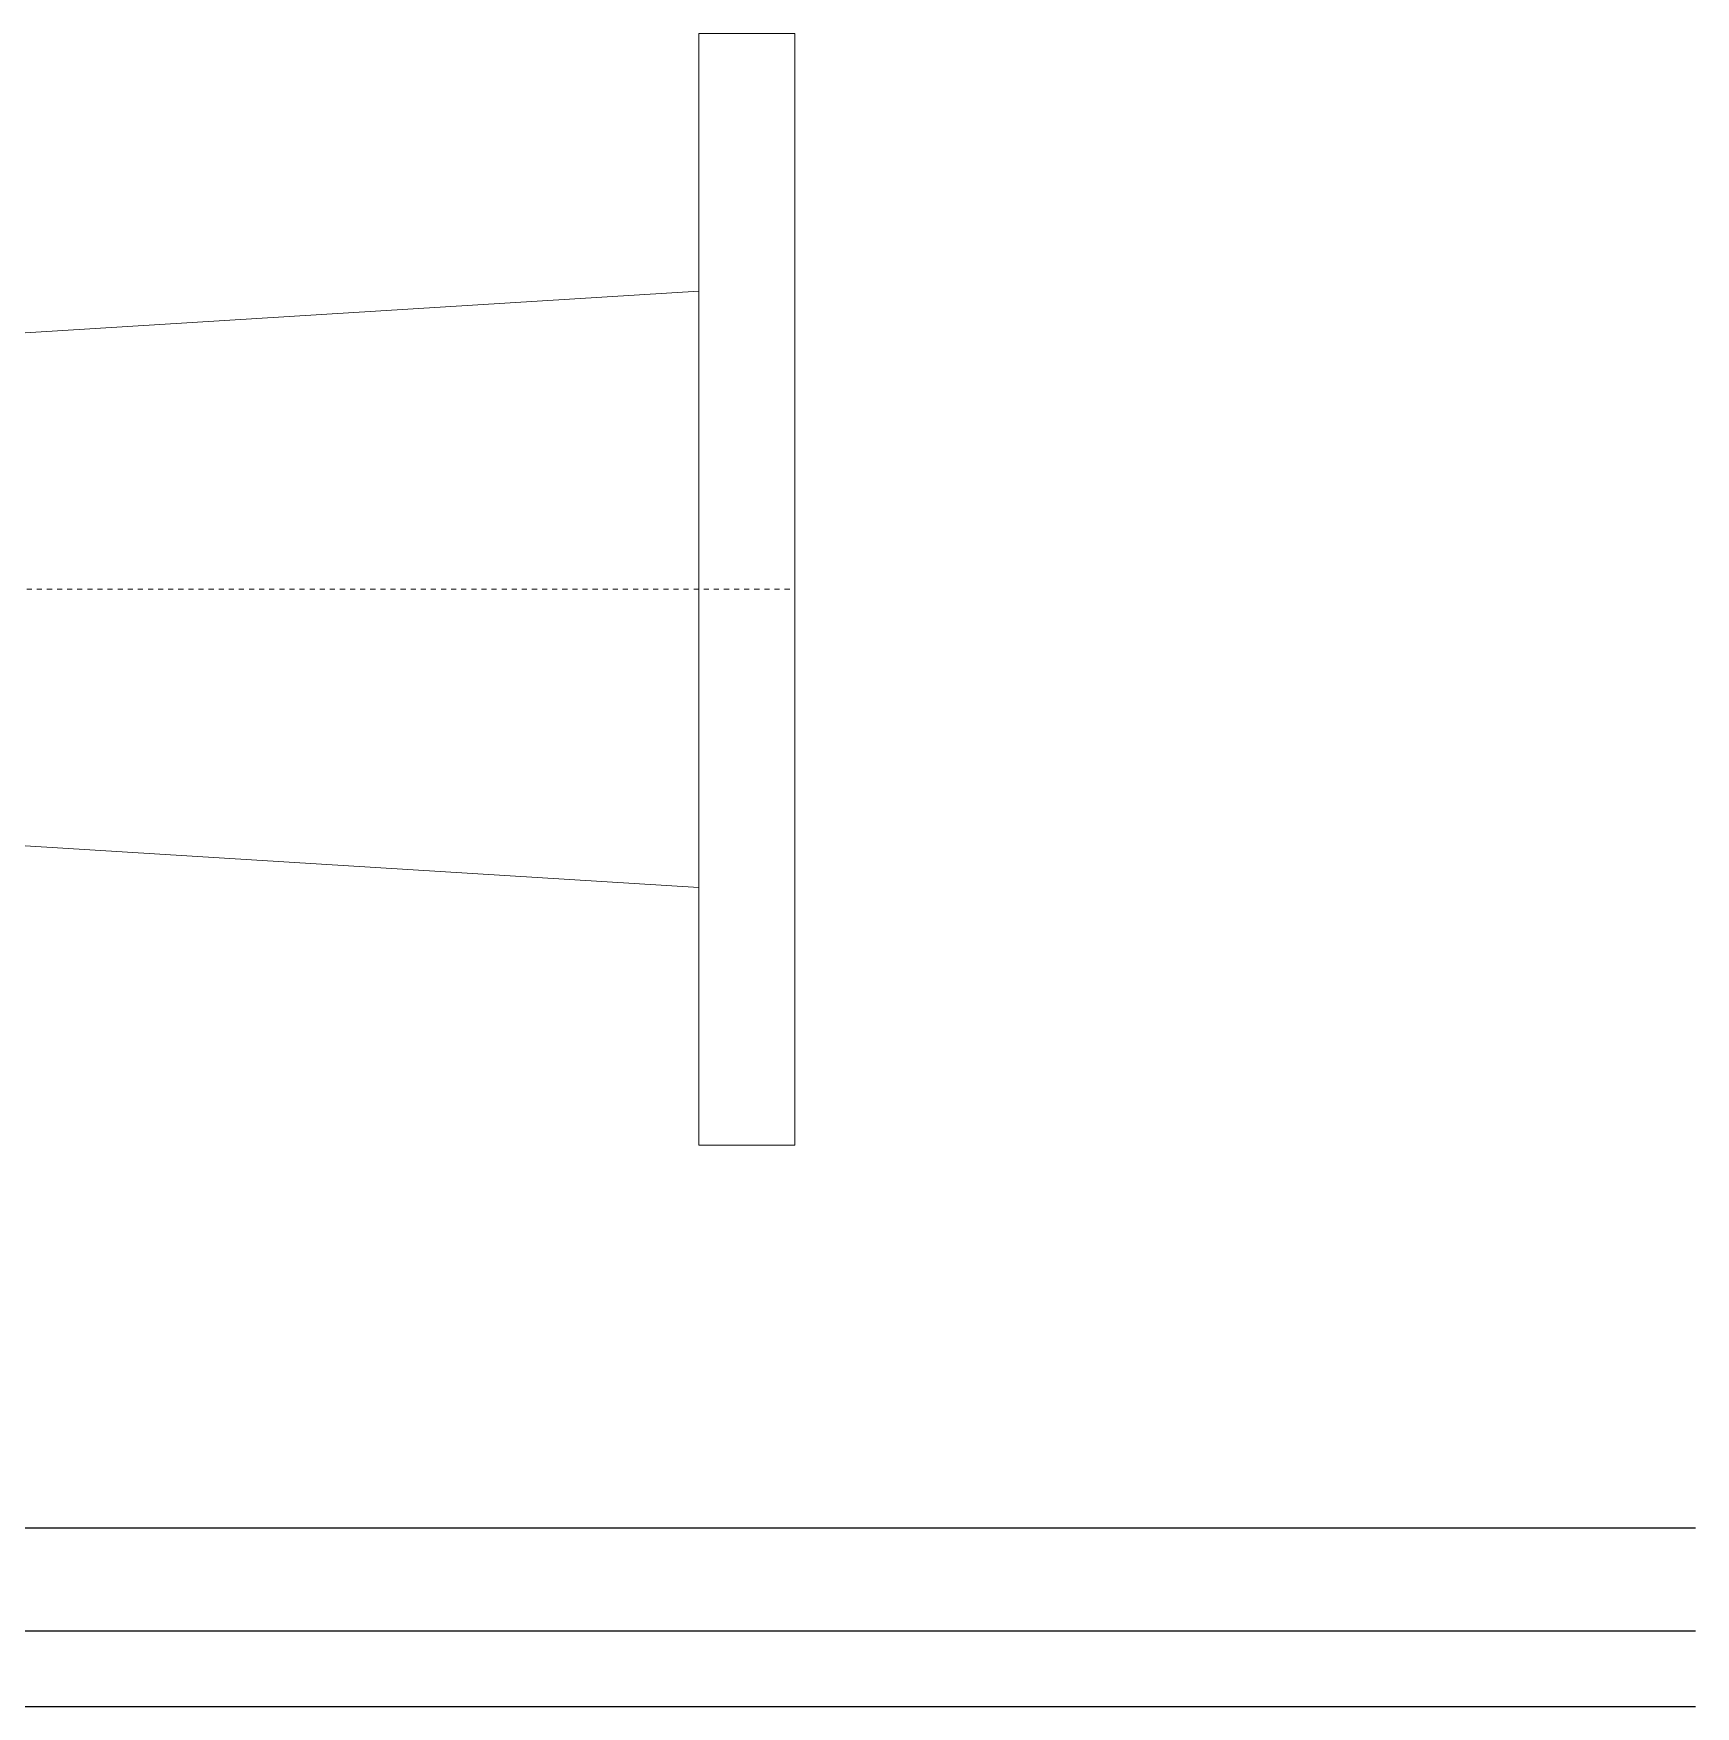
# Model space of a CAD drawing. Header units: millimetres. Extents: x 100 to 940, y 100 to 694.
# Drawn here: x 677.45 to 710.34, y 561.77 to 594.88 of the extents above; entities that cross this region are included whole.
import ezdxf

# ---------------------------------------------------------------- set-up
doc = ezdxf.new("R2010")
doc.units = ezdxf.units.MM
doc.linetypes.add('SGC_DASHDOT', pattern=[1, 0.5, -0.25, 0, -0.25])
doc.layers.add('SGC-Conexoes (Linhas Externas)', color=6, linetype='Continuous', lineweight=9)
doc.layers.add('SGC-EIXOS', color=9, linetype='SGC_DASHDOT', lineweight=9)

# ---------------------------------------------------------------- blocks, each defined once
blk = doc.blocks.new('BB-1-CI07-N10-D100-S80', base_point=(483985.44, 8089.72))
at = {"layer": 'SGC-Conexoes (Linhas Externas)'}
for p, q in [((484066.44, 8138.72), (483904.44, 8148.72)), ((484066.44, 8040.72), (483904.44, 8030.72))]:
    blk.add_line(p, q, dxfattribs=at)
for points in [[(483885.44, 7979.72), (483885.44, 8199.72), (483904.44, 8199.72), (483904.44, 7979.72)], [(484085.44, 7989.72), (484085.44, 8189.72), (484066.44, 8189.72), (484066.44, 7989.72)]]:
    blk.add_lwpolyline(points, close=True, dxfattribs=at)
at = {"layer": 'SGC-EIXOS'}
blk.add_line((484085.44, 8089.72), (483885.44, 8089.72), dxfattribs=at)

msp = doc.modelspace()

# ---------------------------------------------------------------- linework, layer by layer
msp.add_line((710.342, 565.297), (497.409, 565.297))
at = {"color": 2}
for p, q in [((548.47, 563.263), (710.342, 563.263)), ((548.47, 561.766), (710.342, 561.766))]:
    msp.add_line(p, q, dxfattribs=at)

# ---------------------------------------------------------------- block references
at = {"layer": 'SGC-Conexoes (Linhas Externas)', "xscale": -0.1, "yscale": 0.1, "zscale": 0.1}
msp.add_blockref('BB-1-CI07-N10-D100-S80', (682.513, 583.877), dxfattribs=at)

doc.saveas('drawing.dxf')
